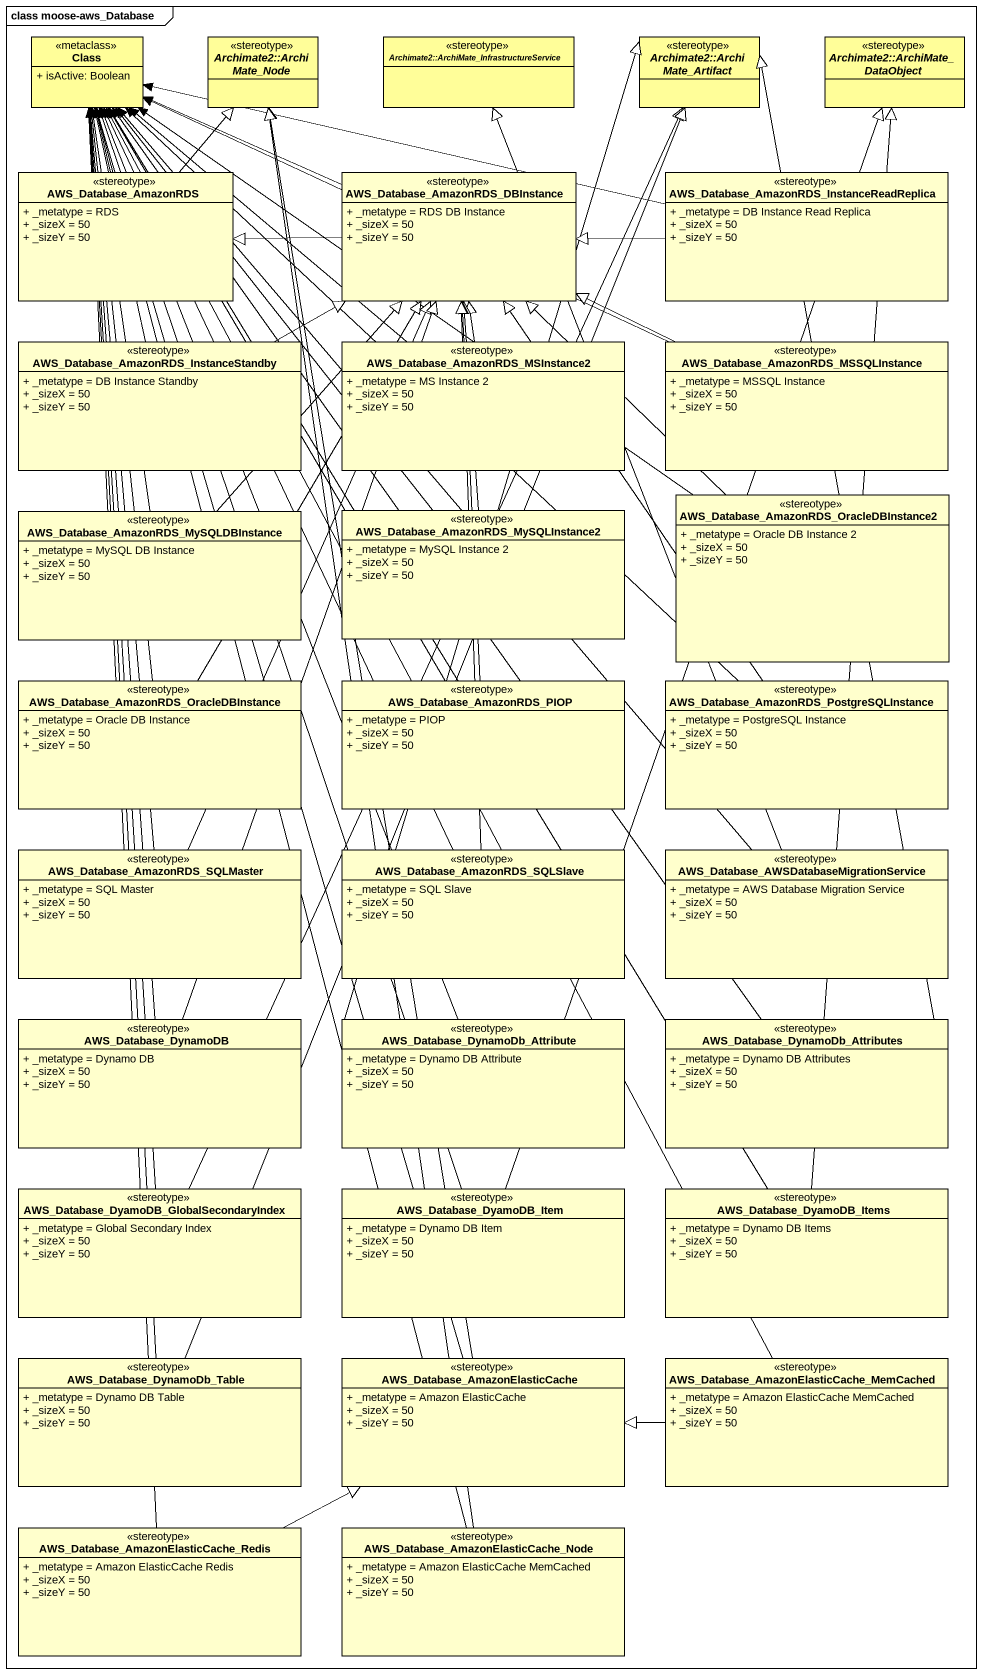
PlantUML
@startuml
mainframe class moose-aws_Database
hide circle
hide empty members
skinparam classAttributeIconSize 0
class "Class" as Class_ <<metaclass>> #FFFE99 {
  + isActive: Boolean
}
abstract class "Archimate2::ArchiMate_Node" as Archimate2_ArchiMate_Node <<stereotype>> #FFFE99
abstract class "Archimate2::ArchiMate_InfrastructureService" as Archimate2_ArchiMate <<stereotype>> #FFFE99
abstract class "Archimate2::ArchiMate_Artifact" as Archimate2_ArchiMate_2 <<stereotype>> #FFFE99
abstract class "Archimate2::ArchiMate_DataObject" as Archimate2_ArchiMate_3 <<stereotype>> #FFFE99
class AWS_Database_AmazonRDS <<stereotype>> {
  + _metatype = RDS
  + _sizeX = 50
  + _sizeY = 50
}
class "AWS_Database_AmazonRDS_DBInstance" as AWS_Database_AmazonRDS_2 <<stereotype>> {
  + _metatype = RDS DB Instance
  + _sizeX = 50
  + _sizeY = 50
}
class "AWS_Database_AmazonRDS_InstanceReadReplica" as AWS_Database_AmazonRDS_3 <<stereotype>> {
  + _metatype = DB Instance Read Replica
  + _sizeX = 50
  + _sizeY = 50
}
class "AWS_Database_AmazonRDS_InstanceStandby" as AWS_Database_AmazonRDS_4 <<stereotype>> {
  + _metatype = DB Instance Standby
  + _sizeX = 50
  + _sizeY = 50
}
class "AWS_Database_AmazonRDS_MSInstance2" as AWS_Database_AmazonRDS_5 <<stereotype>> {
  + _metatype = MS Instance 2
  + _sizeX = 50
  + _sizeY = 50
}
class "AWS_Database_AmazonRDS_MSSQLInstance" as AWS_Database_AmazonRDS_6 <<stereotype>> {
  + _metatype = MSSQL Instance
  + _sizeX = 50
  + _sizeY = 50
}
class "AWS_Database_AmazonRDS_OracleDBInstance2" as AWS_Database_AmazonRDS_7 <<stereotype>> {
  + _metatype = Oracle DB Instance 2
  + _sizeX = 50
  + _sizeY = 50
}
class "AWS_Database_AmazonRDS_MySQLDBInstance" as AWS_Database_AmazonRDS_8 <<stereotype>> {
  + _metatype = MySQL DB Instance
  + _sizeX = 50
  + _sizeY = 50
}
class "AWS_Database_AmazonRDS_MySQLInstance2" as AWS_Database_AmazonRDS_9 <<stereotype>> {
  + _metatype = MySQL Instance 2
  + _sizeX = 50
  + _sizeY = 50
}
class "AWS_Database_AmazonRDS_OracleDBInstance" as AWS_Database_AmazonRDS_10 <<stereotype>> {
  + _metatype = Oracle DB Instance
  + _sizeX = 50
  + _sizeY = 50
}
class AWS_Database_AmazonRDS_PIOP <<stereotype>> {
  + _metatype = PIOP
  + _sizeX = 50
  + _sizeY = 50
}
class "AWS_Database_AmazonRDS_PostgreSQLInstance" as AWS_Database_AmazonRDS_11 <<stereotype>> {
  + _metatype = PostgreSQL Instance
  + _sizeX = 50
  + _sizeY = 50
}
class "AWS_Database_AmazonRDS_SQLMaster" as AWS_Database_AmazonRDS_12 <<stereotype>> {
  + _metatype = SQL Master
  + _sizeX = 50
  + _sizeY = 50
}
class "AWS_Database_AmazonRDS_SQLSlave" as AWS_Database_AmazonRDS_13 <<stereotype>> {
  + _metatype = SQL Slave
  + _sizeX = 50
  + _sizeY = 50
}
class "AWS_Database_AWSDatabaseMigrationService" as AWS_Database <<stereotype>> {
  + _metatype = AWS Database Migration Service
  + _sizeX = 50
  + _sizeY = 50
}
class AWS_Database_DynamoDB <<stereotype>> {
  + _metatype = Dynamo DB
  + _sizeX = 50
  + _sizeY = 50
}
class "AWS_Database_DynamoDb_Attribute" as AWS_Database_DynamoDb <<stereotype>> {
  + _metatype = Dynamo DB Attribute
  + _sizeX = 50
  + _sizeY = 50
}
class "AWS_Database_DynamoDb_Attributes" as AWS_Database_DynamoDb_2 <<stereotype>> {
  + _metatype = Dynamo DB Attributes
  + _sizeX = 50
  + _sizeY = 50
}
class "AWS_Database_DyamoDB_GlobalSecondaryIndex" as AWS_Database_DyamoDB <<stereotype>> {
  + _metatype = Global Secondary Index
  + _sizeX = 50
  + _sizeY = 50
}
class AWS_Database_DyamoDB_Item <<stereotype>> {
  + _metatype = Dynamo DB Item
  + _sizeX = 50
  + _sizeY = 50
}
class AWS_Database_DyamoDB_Items <<stereotype>> {
  + _metatype = Dynamo DB Items
  + _sizeX = 50
  + _sizeY = 50
}
class AWS_Database_DynamoDb_Table <<stereotype>> {
  + _metatype = Dynamo DB Table
  + _sizeX = 50
  + _sizeY = 50
}
class "AWS_Database_AmazonElasticCache" as AWS_Database_2 <<stereotype>> {
  + _metatype = Amazon ElasticCache
  + _sizeX = 50
  + _sizeY = 50
}
class "AWS_Database_AmazonElasticCache_MemCached" as AWS_Database_3 <<stereotype>> {
  + _metatype = Amazon ElasticCache MemCached
  + _sizeX = 50
  + _sizeY = 50
}
class "AWS_Database_AmazonElasticCache_Redis" as AWS_Database_4 <<stereotype>> {
  + _metatype = Amazon ElasticCache Redis
  + _sizeX = 50
  + _sizeY = 50
}
class "AWS_Database_AmazonElasticCache_Node" as AWS_Database_5 <<stereotype>> {
  + _metatype = Amazon ElasticCache MemCached
  + _sizeX = 50
  + _sizeY = 50
}
AWS_Database_AmazonRDS -up-> Class_
AWS_Database_AmazonRDS -up-|> Archimate2_ArchiMate_Node
AWS_Database_AmazonRDS_2 -left-> Class_
AWS_Database_AmazonRDS_2 -left-|> AWS_Database_AmazonRDS
AWS_Database_AmazonRDS_3 -left-> Class_
AWS_Database_AmazonRDS_3 -left-|> AWS_Database_AmazonRDS_2
AWS_Database_AmazonRDS_4 -up-> Class_
AWS_Database_AmazonRDS_4 -up-> Class_
AWS_Database_AmazonRDS_4 -right-|> AWS_Database_AmazonRDS_2
AWS_Database_AmazonRDS_5 -up-> Class_
AWS_Database_AmazonRDS_5 -up-|> AWS_Database_AmazonRDS_2
AWS_Database_AmazonRDS_6 -left-> Class_
AWS_Database_AmazonRDS_6 -left-|> AWS_Database_AmazonRDS_2
AWS_Database_AmazonRDS_7 -up-> Class_
AWS_Database_AmazonRDS_7 -up-|> AWS_Database_AmazonRDS_2
AWS_Database_AmazonRDS_8 -up-> Class_
AWS_Database_AmazonRDS_8 -up-|> AWS_Database_AmazonRDS_2
AWS_Database_AmazonRDS_9 -up-> Class_
AWS_Database_AmazonRDS_9 -up-|> AWS_Database_AmazonRDS_2
AWS_Database_AmazonRDS_10 -up-> Class_
AWS_Database_AmazonRDS_10 -up-|> AWS_Database_AmazonRDS_2
AWS_Database_AmazonRDS_PIOP -up-> Class_
AWS_Database_AmazonRDS_PIOP -up-|> AWS_Database_AmazonRDS_2
AWS_Database_AmazonRDS_11 -up-> Class_
AWS_Database_AmazonRDS_11 -up-|> AWS_Database_AmazonRDS_2
AWS_Database_AmazonRDS_12 -up-> Class_
AWS_Database_AmazonRDS_12 -up-|> AWS_Database_AmazonRDS_2
AWS_Database_AmazonRDS_13 -up-> Class_
AWS_Database_AmazonRDS_13 -up-|> AWS_Database_AmazonRDS_2
AWS_Database -up-> Class_
AWS_Database -up-|> Archimate2_ArchiMate
AWS_Database_DynamoDB -up-> Class_
AWS_Database_DynamoDB -up-|> AWS_Database_AmazonRDS_2
AWS_Database_DynamoDb -up-> Class_
AWS_Database_DynamoDb -up-|> Archimate2_ArchiMate_2
AWS_Database_DynamoDb_2 -up-> Class_
AWS_Database_DynamoDb_2 -up-|> Archimate2_ArchiMate_2
AWS_Database_DyamoDB -up-> Class_
AWS_Database_DyamoDB -up-|> Archimate2_ArchiMate_2
AWS_Database_DyamoDB_Item -up-> Class_
AWS_Database_DyamoDB_Item -up-|> Archimate2_ArchiMate_3
AWS_Database_DyamoDB_Items -up-> Class_
AWS_Database_DyamoDB_Items -up-|> Archimate2_ArchiMate_3
AWS_Database_DynamoDb_Table -up-> Class_
AWS_Database_DynamoDb_Table -up-|> Archimate2_ArchiMate_2
AWS_Database_2 -up-> Class_
AWS_Database_2 -up-|> Archimate2_ArchiMate_Node
AWS_Database_3 -up-> Class_
AWS_Database_3 -left-|> AWS_Database_2
AWS_Database_4 -up-> Class_
AWS_Database_4 -right-|> AWS_Database_2
AWS_Database_5 -up-> Class_
AWS_Database_5 -up-|> Archimate2_ArchiMate_Node
@enduml
